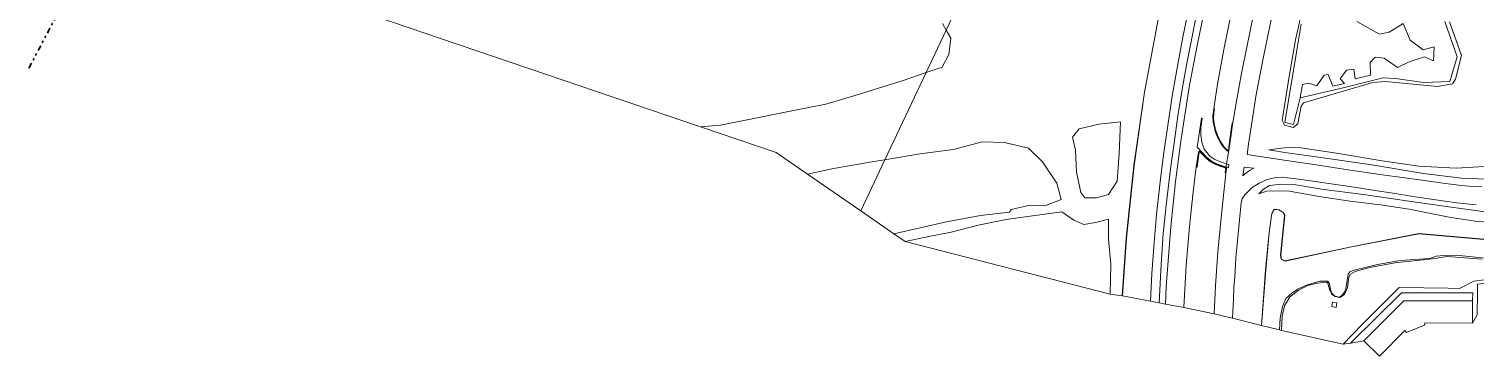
# Model space of a CAD drawing. Header units: metres. Extents: x 112942 to 118371, y 496117 to 499046.
# Drawn here: x 114303 to 114960, y 497499 to 497647 of the extents above; entities that cross this region are included whole.
import ezdxf

# ---------------------------------------------------------------- set-up
doc = ezdxf.new("R2010")
doc.units = ezdxf.units.M
doc.linetypes.add('AL-TEKENBLADGRENS', pattern=[11.5, 2.5, -1.5, 1, -1.5, 1, -1.5, 2.5])
doc.layers.add('B-WE-OG-TOPOKAART-G', color=253, linetype='Continuous', lineweight=18)
doc.layers.add('X-XX-AL-TEKENBLADGRENS-G', color=7, linetype='AL-TEKENBLADGRENS', lineweight=35)

msp = doc.modelspace()

# ---------------------------------------------------------------- linework, layer by layer
at = {"layer": 'B-WE-OG-TOPOKAART-G', "elevation": -1.15}
msp.add_lwpolyline([(114906.465, 497650.735), (114916.717, 497645.02), (114921.155, 497645.887), (114927.391, 497649.817), (114930.674, 497642.364), (114936.529, 497637.99), (114941.541, 497639.366), (114941.3, 497633.019), (114937.161, 497634.829), (114930.125, 497632.553), (114924.882, 497629.907), (114918.854, 497634.188), (114914.784, 497634.619), (114912.448, 497632.264), (114912.672, 497626.423), (114905.685, 497624.848), (114904.98, 497629.168), (114901.729, 497628.661), (114898.891, 497624.81), (114900.848, 497622.594), (114895.488, 497621.45), (114893.336, 497626.799), (114891.508, 497626.516), (114888.313, 497621.665), (114884.558, 497622.86), (114881.781, 497622.265), (114880.748, 497616.158), (114877.708, 497604.018), (114873.646, 497605.014), (114879.172, 497637.844), (114881.106, 497649.635)], dxfattribs=at)
at = {"layer": 'B-WE-OG-TOPOKAART-G', "elevation": -0.6}
msp.add_lwpolyline([(114958.896, 497513.966), (114937.227, 497514.036), (114937.089, 497513.111), (114928.979, 497509.775), (114928.214, 497510.647), (114916.777, 497499.029), (114909.661, 497505.91), (114927.812, 497524.146), (114958.974, 497524.047), (114958.896, 497513.966)], close=True, dxfattribs=at)
at = {"layer": 'B-WE-OG-TOPOKAART-G'}
for points in [[(114817.504, 497658.981, -1.096), (114809.945, 497618.681, -1.096), (114805.217, 497585.442, -1.096), (114801.736, 497552.456, -1.096), (114799.882, 497526.39, -1.096), (114794.353, 497527.171, -1.034), (114794.752, 497540.716, -1.09), (114793.647, 497552, -1.107), (114793.632, 497561.109, -1.107), (114787.761, 497559.67, -1.02), (114782.41, 497558.768, -1.017), (114777.832, 497560.703, -1.027), (114772.422, 497564.517, -0.987), (114759.156, 497562.654, -0.93), (114747.129, 497560.959, -0.917), (114734.446, 497558.359, -0.913), (114722.178, 497555.193, -0.907), (114712.023, 497553.324, -0.887), (114701.334, 497550.946, -0.89), (114696.152, 497554.526, -0.88), (114720.072, 497559.971, -0.967), (114735.543, 497562.737, -0.967), (114748.677, 497564.234, -1.103), (114749.486, 497565.56, -1.11), (114757.392, 497567.327, -1.123), (114764.714, 497567.244, -1.123), (114772.118, 497569.974, -1.123), (114770.164, 497577.474, -1.11), (114763.642, 497587.118, -1.083), (114757.292, 497593.342, -1.007), (114746.468, 497595.897, -1.017), (114736.261, 497596.22, -1.033), (114723.323, 497592.698, -1.03), (114707.908, 497590.756, -1.033), (114692.103, 497588.081, -1.01), (114710.799, 497627.583, -1.056), (114718.187, 497630.082, -1.063), (114721.222, 497635.776, -1.067), (114722.072, 497643.203, -1.05), (114719.941, 497646.898, -1.046), (114726.648, 497661.069, -0.987)], [(114726.648, 497661.069, -0.987), (114719.941, 497646.898, -1.046), (114718.237, 497649.854, -1.043)], [(114719.941, 497646.898, -1.046), (114710.799, 497627.583, -1.056), (114700.469, 497624.088, -1.047), (114678.027, 497617.118, -1.03), (114665.276, 497613.35, -1.033), (114649.805, 497610.263, -0.983), (114628.116, 497605.939, -1.05), (114617.402, 497603.762, -1.05), (114608.371, 497603.067, -1.057), (114452.065, 497656.032, -1.061)], [(114817.602, 497658.961, -0.906), (114810.044, 497618.665, -0.906), (114805.316, 497585.429, -0.906), (114801.836, 497552.447, -0.906), (114799.982, 497526.383, -0.906), (114799.882, 497526.39, -1.096), (114801.736, 497552.456, -1.096), (114805.217, 497585.442, -1.096), (114809.945, 497618.681, -1.096), (114817.504, 497658.981, -1.096)], [(114830.079, 497656.849, 0.223), (114827.402, 497643.659, 0.203), (114824.615, 497628.931, 0.233), (114822.575, 497616.927, 0.22), (114820.536, 497603.582, 0.24), (114818.82, 497591.414, 0.233), (114817.293, 497579.39, 0.243), (114815.462, 497563.22, 0.2), (114814.313, 497550.496, 0.227), (114813.288, 497536.456, 0.247), (114812.702, 497523.974, 0.22), (114799.982, 497526.383, -0.906), (114801.836, 497552.447, -0.906), (114805.316, 497585.429, -0.906), (114810.044, 497618.665, -0.906), (114817.602, 497658.961, -0.906)], [(114833.868, 497655.579, 0.333), (114831.632, 497643.968, 0.353), (114829.345, 497632.664, 0.33), (114827.325, 497620.79, 0.333), (114825.173, 497607.958, 0.31), (114823.466, 497595.661, 0.32), (114821.748, 497583.951, 0.323), (114819.961, 497568.685, 0.31), (114818.534, 497554.597, 0.353), (114817.621, 497540.607, 0.343), (114816.644, 497523.129, 0.326), (114812.702, 497523.974, 0.22), (114813.288, 497536.456, 0.247), (114814.313, 497550.496, 0.227), (114815.462, 497563.22, 0.2), (114817.293, 497579.39, 0.243), (114818.82, 497591.414, 0.233), (114820.536, 497603.582, 0.24), (114822.575, 497616.927, 0.22), (114824.615, 497628.931, 0.233), (114827.402, 497643.659, 0.203), (114830.079, 497656.849, 0.223)], [(114837.792, 497658.953, 0.49), (114834.121, 497640.715, 0.483), (114830.405, 497621.88, 0.477), (114826.674, 497597.497, 0.447), (114824.134, 497578.28, 0.457), (114821.926, 497557.657, 0.483), (114819.879, 497530.612, 0.537), (114819.593, 497522.505, 0.516), (114816.644, 497523.129, 0.326), (114817.621, 497540.607, 0.343), (114818.534, 497554.597, 0.353), (114819.961, 497568.685, 0.31), (114821.748, 497583.951, 0.323), (114823.466, 497595.661, 0.32), (114825.173, 497607.958, 0.31), (114827.325, 497620.79, 0.333), (114829.345, 497632.664, 0.33), (114831.632, 497643.968, 0.353), (114833.868, 497655.579, 0.333)], [(114849.226, 497653.62, 0.63), (114846.029, 497638.116, 0.647), (114843.207, 497622.407, 0.667), (114841.709, 497613.306, 0.663), (114841.415, 497611.107, 0.663), (114841.087, 497607.774, 0.673), (114841.191, 497605.002, 0.643), (114841.718, 497602.701, 0.677), (114842.099, 497600.991, 0.653), (114843.034, 497598.555, 0.643), (114844.361, 497595.997, 0.66), (114845.84, 497593.795, 0.643), (114847.733, 497592.037, 0.66), (114848.355, 497592.25, 0.66), (114846.947, 497584.473, 0.713), (114845.06, 497585.088, 0.727), (114842.902, 497585.855, 0.723), (114840.769, 497586.81, 0.717), (114838.79, 497588.282, 0.747), (114837.09, 497590.068, 0.743), (114835.389, 497591.741, 0.737), (114835.123, 497591.871, 0.73), (114834.84, 497591.873, 0.737), (114834.524, 497591.561, 0.737), (114834.103, 497588.703, 0.733), (114833.499, 497584.705, 0.715), (114833.312, 497583.471, 0.71), (114831.953, 497572.175, 0.71), (114830.413, 497557.742, 0.777), (114828.958, 497540.262, 0.733), (114827.863, 497521.038, 0.692), (114819.593, 497522.505, 0.516), (114819.879, 497530.612, 0.537), (114821.926, 497557.657, 0.483), (114824.134, 497578.28, 0.457), (114826.674, 497597.497, 0.447), (114830.405, 497621.88, 0.477), (114834.121, 497640.715, 0.483), (114837.792, 497658.953, 0.49)], [(114859.283, 497653.268, 0.7), (114856.725, 497640.638, 0.68), (114853.908, 497626.512, 0.713), (114851.833, 497614.671, 0.67), (114850.103, 497604.91, 0.657), (114849.884, 497605.024, 0.75), (114849.687, 497603.949, 0.837), (114849.066, 497599.528, 0.827), (114848.111, 497592.515, 0.793), (114847.67, 497592.397, 0.747), (114846.36, 497593.64, 0.763), (114844.761, 497595.884, 0.763), (114843.397, 497598.411, 0.763), (114842.219, 497601.657, 0.753), (114841.604, 497604.547, 0.73), (114841.325, 497606.717, 0.747), (114841.455, 497609.244, 0.747), (114841.802, 497611.124, 0.647), (114841.415, 497611.107, 0.663), (114841.709, 497613.306, 0.663), (114843.207, 497622.407, 0.667), (114846.029, 497638.116, 0.647), (114849.226, 497653.62, 0.63)], [(114960.597, 497567.566, 1.319), (114951.78, 497568.601, 1.04), (114941.189, 497570.113, 0.944), (114932.944, 497571.302, 0.866), (114921.778, 497573.033, 0.791), (114915.65, 497574.01, 0.737), (114903.234, 497575.952, 0.659), (114880.139, 497579.335, 0.407), (114872.252, 497580.208, 0.347), (114868.99, 497579.916, 0.377), (114865.764, 497579.072, 0.407), (114862.079, 497577.505, 0.389), (114858.811, 497575.515, 0.374), (114855.545, 497572.165, 0.392), (114854.283, 497570.372, 0.398), (114853.944, 497568.696, 0.434), (114853.562, 497565.372, 0.467), (114853.128, 497560.847, 0.464), (114851.953, 497548.163, 0.437), (114851.509, 497543.624, 0.446), (114850.972, 497535.022, 0.512), (114850.593, 497530.234, 0.512), (114850.339, 497524.798, 0.497), (114849.933, 497516.179, 0.463), (114841.667, 497518.11, 0.692), (114842.271, 497530.829, 0.743), (114843.362, 497546.079, 0.713), (114844.85, 497561.729, 0.657), (114846.052, 497573.397, 0.663), (114846.805, 497580.373, 0.667), (114846.966, 497581.961, 0.687), (114847.183, 497584.112, 0.713), (114846.947, 497584.473, 0.713), (114848.355, 497592.25, 0.66), (114848.739, 497595.316, 0.72), (114850.103, 497604.91, 0.657), (114851.833, 497614.671, 0.67), (114853.908, 497626.512, 0.713), (114856.725, 497640.638, 0.68), (114859.283, 497653.268, 0.7)], [(114963.241, 497575.793, 0.983), (114959.482, 497575.955, 0.905), (114953.795, 497576.445, 0.857), (114945.63, 497577.478, 0.812), (114935.984, 497578.766, 0.68), (114918.072, 497581.217, 0.602), (114903.401, 497583.419, 0.515), (114887.988, 497585.791, 0.425), (114874.435, 497587.743, 0.422), (114856.582, 497590.404, 0.476), (114857.293, 497595.14, 0.476), (114859.136, 497607.772, 0.446), (114860.751, 497617.606, 0.44), (114864.217, 497635.507, 0.434), (114867.77, 497653.073, 0.428)], [(114867.77, 497653.073, 0.428), (114864.217, 497635.507, 0.434), (114860.751, 497617.606, 0.44), (114859.136, 497607.772, 0.446), (114857.293, 497595.14, 0.476), (114856.582, 497590.404, 0.476), (114874.435, 497587.743, 0.422), (114887.988, 497585.791, 0.425), (114903.401, 497583.419, 0.515), (114918.072, 497581.217, 0.602), (114935.984, 497578.766, 0.68), (114945.63, 497577.478, 0.812), (114953.795, 497576.445, 0.857), (114959.482, 497575.955, 0.905), (114963.241, 497575.793, 0.983)], [(114719.941, 497646.898, -1.046), (114722.072, 497643.203, -1.05), (114721.222, 497635.776, -1.067), (114718.187, 497630.082, -1.063), (114710.799, 497627.583, -1.056), (114719.941, 497646.898, -1.046)], [(114718.237, 497649.854, -1.043), (114719.941, 497646.898, -1.046)], [(114948.541, 497650.594, -0.744), (114953.896, 497635.401, -0.756), (114951.235, 497624.609, -0.652), (114949.799, 497622.463, -0.704), (114943.019, 497621.313, -0.721), (114919.312, 497623.57, -0.672), (114913.697, 497623.048, -0.6), (114882.22, 497613.958, -0.693), (114881.177, 497612.326, -0.672), (114879.588, 497604.344, -0.589), (114877.465, 497602.73, -0.575), (114873.605, 497603.805, -0.575), (114872.563, 497605.927, -0.615), (114875.429, 497624.057, -0.572), (114878.61, 497642.535, -0.753), (114880.783, 497652.434, -0.79)], [(114878.61, 497642.535, -0.753), (114875.429, 497624.057, -0.572), (114872.563, 497605.927, -0.615), (114873.605, 497603.805, -0.575), (114877.465, 497602.73, -0.575), (114879.588, 497604.344, -0.589), (114881.177, 497612.326, -0.672), (114882.22, 497613.958, -0.693), (114913.697, 497623.048, -0.6), (114919.312, 497623.57, -0.672), (114943.019, 497621.313, -0.721), (114949.799, 497622.463, -0.704), (114951.235, 497624.609, -0.652), (114953.896, 497635.401, -0.756), (114948.541, 497650.594, -0.744)], [(114873.646, 497605.014, -1.15), (114877.708, 497604.018, -1.15), (114880.748, 497616.158, -1.15), (114900.833, 497620.794, -1.15), (114918.444, 497625.196, -1.15), (114923.973, 497624.985, -1.147), (114936.86, 497623.071, -1.15), (114948.676, 497623.534, -1.15), (114951.956, 497634.81, -1.15), (114946.351, 497650.863, -1.15)], [(114881.106, 497649.635, -1.15), (114879.172, 497637.844, -1.15), (114873.646, 497605.014, -1.15)], [(114880.783, 497652.434, -0.79), (114878.61, 497642.535, -0.753)], [(114946.351, 497650.863, -1.15), (114951.956, 497634.81, -1.15), (114948.676, 497623.534, -1.15), (114936.86, 497623.071, -1.15), (114923.973, 497624.985, -1.147), (114918.444, 497625.196, -1.15), (114900.833, 497620.794, -1.15), (114880.748, 497616.158, -1.15)], [(114880.748, 497616.158, -1.15), (114881.781, 497622.265, -1.15), (114884.558, 497622.86, -1.15), (114888.313, 497621.665, -1.15), (114891.508, 497626.516, -1.15), (114893.336, 497626.799, -1.15), (114895.488, 497621.45, -1.15), (114900.848, 497622.594, -1.15), (114898.891, 497624.81, -1.15), (114901.729, 497628.661, -1.15), (114904.98, 497629.168, -1.15), (114905.685, 497624.848, -1.15), (114912.672, 497626.423, -1.15), (114912.448, 497632.264, -1.15), (114914.784, 497634.619, -1.15), (114918.854, 497634.188, -1.15), (114924.882, 497629.907, -1.15), (114930.125, 497632.553, -1.15), (114937.161, 497634.829, -1.15), (114941.3, 497633.019, -1.15), (114941.541, 497639.366, -1.15), (114936.529, 497637.99, -1.15), (114930.674, 497642.364, -1.15), (114927.391, 497649.817, -1.15), (114921.155, 497645.887, -1.15), (114916.717, 497645.02, -1.15), (114906.465, 497650.735, -1.15)], [(114710.799, 497627.583, -1.056), (114692.103, 497588.081, -1.01), (114687.044, 497587.225, -1.003), (114668.762, 497584.053, -0.973), (114656.96, 497581.598, -0.963), (114642.738, 497591.422, -0.54), (114608.371, 497603.067, -1.057), (114617.402, 497603.762, -1.05), (114628.116, 497605.939, -1.05), (114649.805, 497610.263, -0.983), (114665.276, 497613.35, -1.033), (114678.027, 497617.118, -1.03), (114700.469, 497624.088, -1.047), (114710.799, 497627.583, -1.056)], [(114835.812, 497606.999, 0.683), (114836.157, 497606.933, 0.683), (114835.639, 497602.499, 0.68), (114835.554, 497599.433, 0.683), (114835.989, 497596.105, 0.686), (114837.067, 497592.916, 0.686), (114839.703, 497589.727, 0.683), (114841.69, 497588.293, 0.68), (114844.444, 497587.096, 0.68), (114848.279, 497585.902, 0.672), (114848.121, 497584.424, 0.71), (114845.809, 497585.128, 0.672), (114843.219, 497586.047, 0.643), (114840.943, 497587.115, 0.643), (114838.365, 497589.08, 0.654), (114833.947, 497593.786, 0.723), (114835.812, 497606.999, 0.683)], [(114848.355, 497592.25, 0.66), (114847.733, 497592.037, 0.66), (114845.84, 497593.795, 0.643), (114844.361, 497595.997, 0.66), (114843.034, 497598.555, 0.643), (114842.099, 497600.991, 0.653), (114841.718, 497602.701, 0.677), (114841.191, 497605.002, 0.643), (114841.087, 497607.774, 0.673), (114841.415, 497611.107, 0.663), (114841.802, 497611.124, 0.647), (114841.455, 497609.244, 0.747), (114841.325, 497606.717, 0.747), (114841.604, 497604.547, 0.73), (114842.219, 497601.657, 0.753), (114843.397, 497598.411, 0.763), (114844.761, 497595.884, 0.763), (114846.36, 497593.64, 0.763), (114847.67, 497592.397, 0.747), (114848.111, 497592.515, 0.793), (114849.066, 497599.528, 0.827), (114849.687, 497603.949, 0.837), (114849.884, 497605.024, 0.75), (114850.103, 497604.91, 0.657), (114848.739, 497595.316, 0.72), (114848.355, 497592.25, 0.66)], [(114781.057, 497573.241, -0.96), (114779.083, 497582.426, -1.047), (114778.732, 497592.444, -1.073), (114777.283, 497598.371, -1.067), (114780.376, 497602.068, -1.06), (114789.2, 497604.215, -1.047), (114799.095, 497605.286, -1.047), (114798.453, 497590.871, -1.047), (114797.539, 497578.427, -1.043), (114793.596, 497572.357, -1.027), (114788.247, 497570.769, -1.05), (114782.872, 497570.853, -1.05), (114781.057, 497573.241, -0.96)], [(114777.283, 497598.371, -1.067), (114778.732, 497592.444, -1.073), (114779.083, 497582.426, -1.047), (114781.057, 497573.241, -0.96), (114782.872, 497570.853, -1.05), (114788.247, 497570.769, -1.05), (114793.596, 497572.357, -1.027), (114797.539, 497578.427, -1.043), (114798.453, 497590.871, -1.047), (114799.095, 497605.286, -1.047), (114789.2, 497604.215, -1.047), (114780.376, 497602.068, -1.06), (114777.283, 497598.371, -1.067)], [(114692.103, 497588.081, -1.01), (114707.908, 497590.756, -1.033), (114723.323, 497592.698, -1.03), (114736.261, 497596.22, -1.033), (114746.468, 497595.897, -1.017), (114757.292, 497593.342, -1.007), (114763.642, 497587.118, -1.083), (114770.164, 497577.474, -1.11), (114772.118, 497569.974, -1.123), (114764.714, 497567.244, -1.123), (114757.392, 497567.327, -1.123), (114749.486, 497565.56, -1.11), (114748.677, 497564.234, -1.103), (114735.543, 497562.737, -0.967), (114720.072, 497559.971, -0.967), (114696.152, 497554.526, -0.88), (114681.131, 497564.902, -0.912), (114692.103, 497588.081, -1.01)], [(114964.461, 497585.002, -0.34), (114951.466, 497584.219, -0.34), (114934.577, 497585.103, -0.28), (114917.919, 497587.519, -0.313), (114897.172, 497590.989, -0.327), (114881.008, 497593.436, -0.29), (114876.877, 497593.851, -0.303), (114872.186, 497593.401, -0.244), (114866.383, 497592.523, 0.323), (114873.689, 497591.335, 0.37), (114888.943, 497589.223, 0.357), (114913.296, 497585.797, 0.377), (114936.677, 497581.807, 0.4), (114953.953, 497579.65, 0.633), (114965.256, 497579.27, 0.73)], [(114965.256, 497579.27, 0.73), (114953.953, 497579.65, 0.633), (114936.677, 497581.807, 0.4), (114913.296, 497585.797, 0.377), (114888.943, 497589.223, 0.357), (114873.689, 497591.335, 0.37), (114866.383, 497592.523, 0.323), (114872.186, 497593.401, -0.244), (114876.877, 497593.851, -0.303), (114881.008, 497593.436, -0.29), (114897.172, 497590.989, -0.327), (114917.919, 497587.519, -0.313), (114934.577, 497585.103, -0.28), (114951.466, 497584.219, -0.34), (114964.461, 497585.002, -0.34)], [(114692.103, 497588.081, -1.01), (114681.131, 497564.902, -0.912), (114656.96, 497581.598, -0.963), (114668.762, 497584.053, -0.973), (114687.044, 497587.225, -1.003), (114692.103, 497588.081, -1.01)], [(114841.667, 497518.11, 0.692), (114827.863, 497521.038, 0.692), (114828.958, 497540.262, 0.733), (114830.413, 497557.742, 0.777), (114831.953, 497572.175, 0.71), (114833.312, 497583.471, 0.71), (114833.499, 497584.705, 0.715), (114833.932, 497584.778, 0.813), (114834.182, 497587.3, 0.84), (114834.824, 497591.579, 0.843), (114835.13, 497591.763, 0.843), (114836.091, 497590.819, 0.85), (114838.15, 497588.67, 0.877), (114840.021, 497587.076, 0.88), (114841.659, 497586.195, 0.853), (114844.176, 497585.156, 0.82), (114846.675, 497584.387, 0.82), (114846.876, 497584.108, 0.793), (114846.62, 497582.075, 0.7), (114846.966, 497581.961, 0.687), (114846.805, 497580.373, 0.667), (114846.052, 497573.397, 0.663), (114844.85, 497561.729, 0.657), (114843.362, 497546.079, 0.713), (114842.271, 497530.829, 0.743), (114841.667, 497518.11, 0.692)], [(114833.499, 497584.705, 0.715), (114834.103, 497588.703, 0.733), (114834.524, 497591.561, 0.737), (114834.84, 497591.873, 0.737), (114835.123, 497591.871, 0.73), (114835.389, 497591.741, 0.737), (114837.09, 497590.068, 0.743), (114838.79, 497588.282, 0.747), (114840.769, 497586.81, 0.717), (114842.902, 497585.855, 0.723), (114845.06, 497585.088, 0.727), (114846.947, 497584.473, 0.713), (114847.183, 497584.112, 0.713), (114846.966, 497581.961, 0.687), (114846.62, 497582.075, 0.7), (114846.876, 497584.108, 0.793), (114846.675, 497584.387, 0.82), (114844.176, 497585.156, 0.82), (114841.659, 497586.195, 0.853), (114840.021, 497587.076, 0.88), (114838.15, 497588.67, 0.877), (114836.091, 497590.819, 0.85), (114835.13, 497591.763, 0.843), (114834.824, 497591.579, 0.843), (114834.182, 497587.3, 0.84), (114833.932, 497584.778, 0.813), (114833.499, 497584.705, 0.715)], [(114854.672, 497580.76, 0.485), (114855.261, 497584.687, 0.485), (114859.66, 497584.309, 0.49), (114857.912, 497583.375, 0.476), (114856.56, 497582.504, 0.456), (114855.523, 497581.666, 0.456), (114854.672, 497580.76, 0.485)], [(114974.567, 497551.151, -0.926), (114934.635, 497554.619, -0.926), (114903.237, 497548.448, -0.926), (114873.925, 497542.163, -0.926), (114872.187, 497542.976, -0.926), (114871.915, 497544.751, -0.926), (114873.656, 497562.926, -0.926), (114872.827, 497564.347, -0.926), (114870.991, 497565.398, -0.926), (114868.815, 497565.666, -0.926), (114867.785, 497563.759, -0.926), (114866.575, 497555.056, -0.926), (114864.965, 497537.965, -0.926), (114863.084, 497512.903, -0.926), (114849.933, 497516.179, 0.463), (114850.339, 497524.798, 0.497), (114850.593, 497530.234, 0.512), (114850.972, 497535.022, 0.512), (114851.509, 497543.624, 0.446), (114851.953, 497548.163, 0.437), (114853.128, 497560.847, 0.464), (114853.562, 497565.372, 0.467), (114853.944, 497568.696, 0.434), (114854.283, 497570.372, 0.398), (114855.545, 497572.165, 0.392), (114858.811, 497575.515, 0.374), (114862.079, 497577.505, 0.389), (114865.764, 497579.072, 0.407), (114868.99, 497579.916, 0.377), (114872.252, 497580.208, 0.347), (114880.139, 497579.335, 0.407), (114903.234, 497575.952, 0.659), (114915.65, 497574.01, 0.737), (114921.778, 497573.033, 0.791), (114932.944, 497571.302, 0.866), (114941.189, 497570.113, 0.944), (114951.78, 497568.601, 1.04), (114960.597, 497567.566, 1.319)], [(114969.55, 497559.503, -0.277), (114960.101, 497560.207, -0.387), (114948.408, 497562.058, -0.383), (114930.219, 497565.692, -0.39), (114917.211, 497567.592, -0.51), (114903.432, 497569.341, -0.47), (114889.33, 497571.455, -0.323), (114874.972, 497574.049, -0.213), (114865.612, 497573.876, -0.01), (114861.864, 497572.539, 0.257), (114863.89, 497574.616, 0.24), (114866.797, 497576.321, 0.32), (114872.025, 497576.968, 0.39), (114877.855, 497576.818, 0.38), (114890.424, 497574.748, 0.4), (114910.487, 497572.169, 0.48), (114931.09, 497569.145, 0.563), (114949.296, 497566.593, 0.91), (114964.701, 497564.513, 1.1)], [(114964.701, 497564.513, 1.1), (114949.296, 497566.593, 0.91), (114931.09, 497569.145, 0.563), (114910.487, 497572.169, 0.48), (114890.424, 497574.748, 0.4), (114877.855, 497576.818, 0.38), (114872.025, 497576.968, 0.39), (114866.797, 497576.321, 0.32), (114863.89, 497574.616, 0.24), (114861.864, 497572.539, 0.257), (114865.612, 497573.876, -0.01), (114874.972, 497574.049, -0.213), (114889.33, 497571.455, -0.323), (114903.432, 497569.341, -0.47), (114917.211, 497567.592, -0.51), (114930.219, 497565.692, -0.39), (114948.408, 497562.058, -0.383), (114960.101, 497560.207, -0.387), (114969.55, 497559.503, -0.277)], [(114701.334, 497550.946, -0.89), (114712.023, 497553.324, -0.887), (114722.178, 497555.193, -0.907), (114734.446, 497558.359, -0.913), (114747.129, 497560.959, -0.917), (114759.156, 497562.654, -0.93), (114772.422, 497564.517, -0.987), (114777.832, 497560.703, -1.027), (114782.41, 497558.768, -1.017), (114787.761, 497559.67, -1.02), (114793.632, 497561.109, -1.107), (114793.647, 497552, -1.107), (114794.752, 497540.716, -1.09), (114794.353, 497527.171, -1.034), (114701.334, 497550.946, -0.89)], [(114974.562, 497551.051, -1.116), (114934.64, 497554.518, -1.116), (114903.257, 497548.35, -1.116), (114873.913, 497542.058, -1.116), (114872.097, 497542.908, -1.116), (114871.814, 497544.748, -1.116), (114873.553, 497562.903, -1.116), (114872.754, 497564.273, -1.116), (114870.959, 497565.301, -1.116), (114868.87, 497565.559, -1.116), (114867.881, 497563.728, -1.116), (114866.674, 497555.044, -1.116), (114865.064, 497537.956, -1.116), (114863.183, 497512.896, -1.116), (114863.084, 497512.903, -0.926), (114864.965, 497537.965, -0.926), (114866.575, 497555.056, -0.926), (114867.785, 497563.759, -0.926), (114868.815, 497565.666, -0.926), (114870.991, 497565.398, -0.926), (114872.827, 497564.347, -0.926), (114873.656, 497562.926, -0.926), (114871.915, 497544.751, -0.926), (114872.187, 497542.976, -0.926), (114873.925, 497542.163, -0.926), (114903.237, 497548.448, -0.926), (114934.635, 497554.619, -0.926), (114974.567, 497551.151, -0.926)], [(114970.379, 497542.863, -1.116), (114951.518, 497544.765, -1.116), (114945.922, 497544.656, -1.116), (114942.374, 497544.328, -1.116), (114939.599, 497543.301, -1.116), (114926.035, 497542.394, -1.116), (114915.767, 497540.535, -1.116), (114905.237, 497538.034, -1.116), (114903.169, 497537.284, -1.116), (114902.432, 497536.225, -1.116), (114901.396, 497529.538, -1.116), (114900.751, 497527.966, -1.116), (114899.573, 497526.463, -1.116), (114898.174, 497525.805, -1.116), (114896.228, 497526.407, -1.116), (114895.302, 497527.186, -1.116), (114894.654, 497528.832, -1.116), (114893.89, 497532.296, -1.116), (114893.281, 497533.013, -1.116), (114889.68, 497533.001, -1.116), (114883.973, 497531.351, -1.116), (114879.752, 497529.564, -1.116), (114876.948, 497527.547, -1.116), (114874.248, 497525.119, -1.116), (114872.73, 497521.552, -1.116), (114871.624, 497516.281, -1.116), (114871.327, 497510.875, -1.116), (114863.183, 497512.896, -1.116), (114865.064, 497537.956, -1.116), (114866.674, 497555.044, -1.116), (114867.881, 497563.728, -1.116), (114868.87, 497565.559, -1.116), (114870.959, 497565.301, -1.116), (114872.754, 497564.273, -1.116), (114873.553, 497562.903, -1.116), (114871.814, 497544.748, -1.116), (114872.097, 497542.908, -1.116), (114873.913, 497542.058, -1.116), (114903.257, 497548.35, -1.116), (114934.64, 497554.518, -1.116), (114974.562, 497551.051, -1.116)], [(114963.146, 497542.955, -0.868), (114947.457, 497544.256, -0.834), (114940.845, 497543.191, -0.906), (114923.688, 497541.278, -0.963), (114912.351, 497539.18, -0.917), (114905.722, 497537.456, -0.897), (114903.528, 497536.221, -0.923), (114902.752, 497534.807, -0.894), (114902.188, 497530.106, -0.851), (114900.827, 497526.929, -0.891), (114898.655, 497525.612, -0.871), (114896.631, 497526.061, -0.906), (114895.043, 497526.963, -0.86), (114894.087, 497528.782, -0.857), (114893.282, 497532.087, -0.929), (114892.748, 497532.606, -0.929), (114888.521, 497532.147, -0.929), (114884.014, 497530.983, -0.906), (114879.701, 497528.719, -0.906), (114876.024, 497525.905, -0.949), (114873.62, 497521.804, -0.949), (114872.542, 497517.053, -0.949), (114872.152, 497510.59, -0.949), (114871.327, 497510.875, -1.116), (114871.624, 497516.281, -1.116), (114872.73, 497521.552, -1.116), (114874.248, 497525.119, -1.116), (114876.948, 497527.547, -1.116), (114879.752, 497529.564, -1.116), (114883.973, 497531.351, -1.116), (114889.68, 497533.001, -1.116), (114893.281, 497533.013, -1.116), (114893.89, 497532.296, -1.116), (114894.654, 497528.832, -1.116), (114895.302, 497527.186, -1.116), (114896.228, 497526.407, -1.116), (114898.174, 497525.805, -1.116), (114899.573, 497526.463, -1.116), (114900.751, 497527.966, -1.116), (114901.396, 497529.538, -1.116), (114902.432, 497536.225, -1.116), (114903.169, 497537.284, -1.116), (114905.237, 497538.034, -1.116), (114915.767, 497540.535, -1.116), (114926.035, 497542.394, -1.116), (114939.599, 497543.301, -1.116), (114942.374, 497544.328, -1.116), (114945.922, 497544.656, -1.116), (114951.518, 497544.765, -1.116), (114970.379, 497542.863, -1.116)], [(114964.255, 497533.663, -0.68), (114959.502, 497532.922, -0.773), (114952.974, 497529.704, -0.777), (114947.883, 497529.798, -0.713), (114925.677, 497530.143, -0.593), (114918.595, 497523.055, -0.574), (114908.87, 497513.323, -0.61), (114900.134, 497504.455, -0.66), (114872.152, 497510.59, -0.949), (114872.542, 497517.053, -0.949), (114873.62, 497521.804, -0.949), (114876.024, 497525.905, -0.949), (114879.701, 497528.719, -0.906), (114884.014, 497530.983, -0.906), (114888.521, 497532.147, -0.929), (114892.748, 497532.606, -0.929), (114893.282, 497532.087, -0.929), (114894.087, 497528.782, -0.857), (114895.043, 497526.963, -0.86), (114896.631, 497526.061, -0.906), (114898.655, 497525.612, -0.871), (114900.827, 497526.929, -0.891), (114902.188, 497530.106, -0.851), (114902.752, 497534.807, -0.894), (114903.528, 497536.221, -0.923), (114905.722, 497537.456, -0.897), (114912.351, 497539.18, -0.917), (114923.688, 497541.278, -0.963), (114940.845, 497543.191, -0.906), (114947.457, 497544.256, -0.834), (114963.146, 497542.955, -0.868)], [(114952.974, 497529.704, -0.777), (114959.502, 497532.922, -0.773), (114964.255, 497533.663, -0.68), (114977.016, 497535.258, -0.69), (114998.447, 497535.301, -0.709), (114997.938, 497533.553, -0.738), (114990.091, 497533.555, -0.73), (114977.54, 497533.352, -0.73), (114969.65, 497532.594, -0.727), (114961.177, 497531.659, -0.727), (114961.192, 497527.677, -0.484), (114961.068, 497517.7, -0.484), (114958.896, 497513.966, -0.6), (114958.974, 497524.047, -0.6), (114959.147, 497527.767, -0.612), (114926.704, 497527.717, -0.612), (114903.563, 497504.807, -0.613), (114900.134, 497504.455, -0.66), (114908.87, 497513.323, -0.61), (114918.595, 497523.055, -0.574), (114925.677, 497530.143, -0.593), (114947.883, 497529.798, -0.713), (114952.974, 497529.704, -0.777)], [(114895.062, 497521.524, -0.586), (114897.017, 497521.111, -0.586), (114897.403, 497523.126, -0.541), (114895.385, 497523.534, -0.499), (114895.062, 497521.524, -0.586)], [(114895.385, 497523.534, -0.499), (114897.403, 497523.126, -0.541), (114897.017, 497521.111, -0.586), (114895.062, 497521.524, -0.586), (114895.385, 497523.534, -0.499)], [(114909.661, 497505.91, -0.6), (114903.563, 497504.807, -0.613), (114926.704, 497527.717, -0.612), (114959.147, 497527.767, -0.612), (114958.974, 497524.047, -0.6), (114927.812, 497524.146, -0.6), (114909.661, 497505.91, -0.6)]]:
    msp.add_polyline3d(points, dxfattribs=at)
at = {"layer": 'X-XX-AL-TEKENBLADGRENS-G'}
msp.add_line((114303.426, 497629.639), (114647.076, 498280.787), dxfattribs=at)
at = {"layer": 'X-XX-AL-TEKENBLADGRENS-G', "flags": 128}
msp.add_lwpolyline([(114303.426, 497629.639), (114647.076, 498280.787)], dxfattribs=at)

doc.saveas('drawing.dxf')
